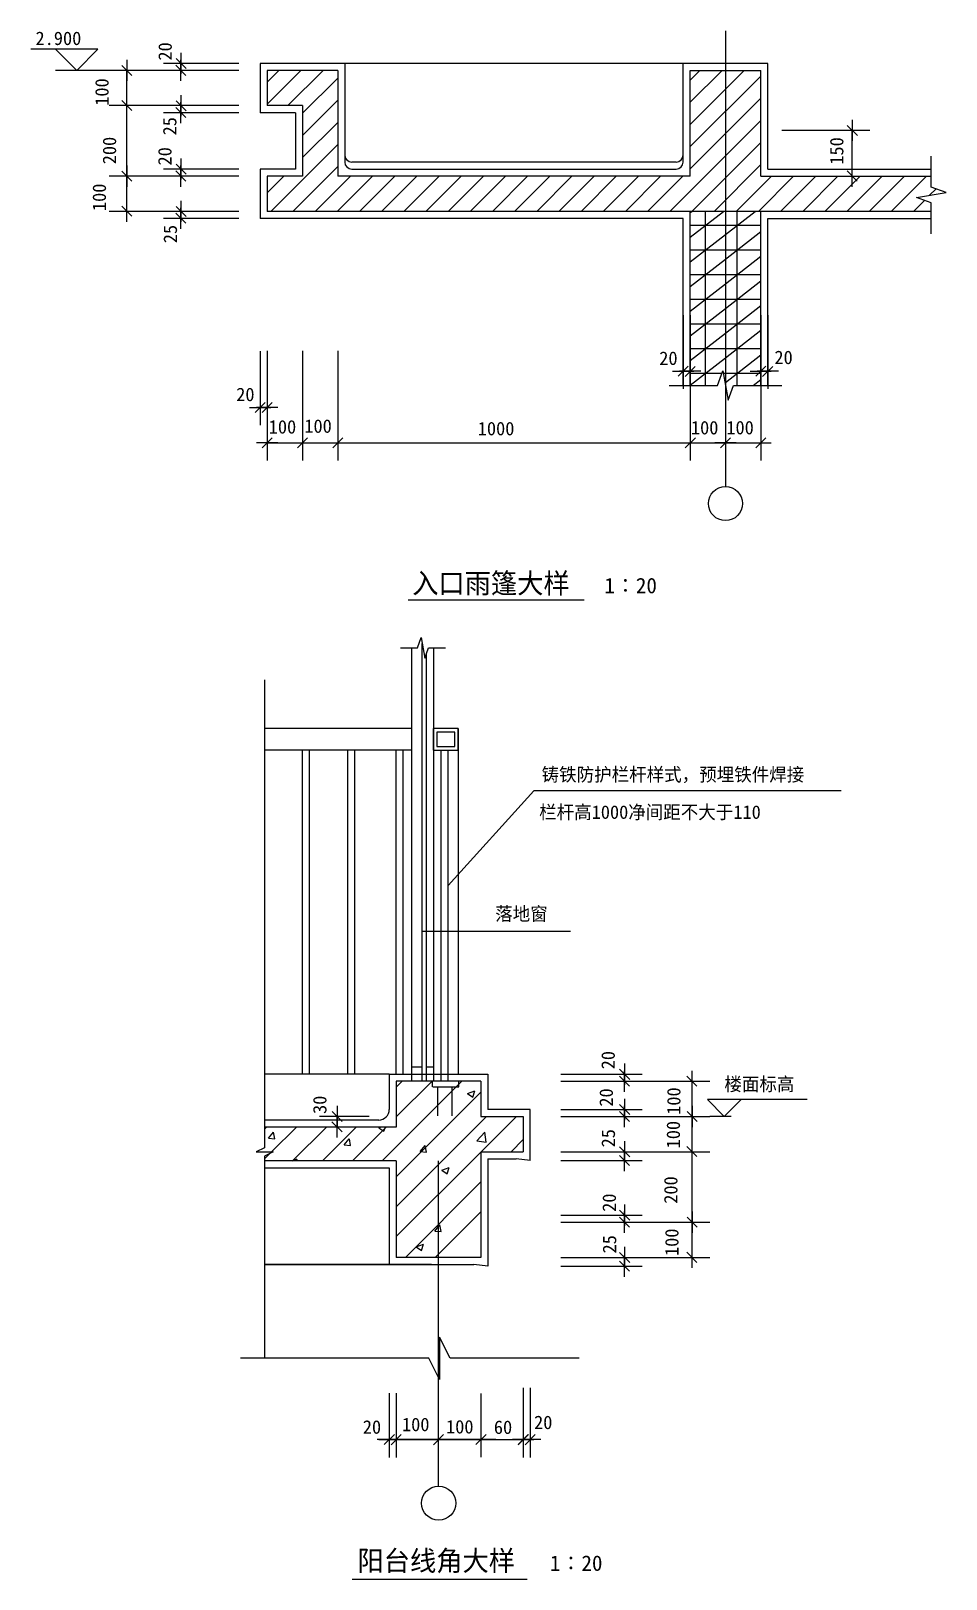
# Model space of a CAD drawing. Header units: metres. Extents: x 146492 to 159470, y 75479 to 97449.
import ezdxf

# ---------------------------------------------------------------- set-up
doc = ezdxf.new("R2010")
doc.units = ezdxf.units.M
for name, color, linetype in [('AXIS', 3, 'Continuous'), ('DOTE', 1, 'Continuous'), ('PUB_DIM', 3, 'Continuous'), ('PUB_TEXT', 7, 'Continuous'), ('STAIR', 2, 'Continuous'), ('WALL', 4, 'Continuous'), ('灰度', 253, 'Continuous')]:
    doc.layers.add(name, color=color, linetype=linetype)

# ---------------------------------------------------------------- blocks, each defined once
blk = doc.blocks.new('_DIMX')
at = {"color": 5}
blk.add_line((-150, 0), (150, 0), dxfattribs=at)
at = {"color": 1}
blk.add_lwpolyline([(-70, -70), (72.73, 72.73)], dxfattribs=at)

msp = doc.modelspace()

# ---------------------------------------------------------------- hatches: boundary and pattern name
at = {"layer": '灰度'}
h = msp.add_hatch(dxfattribs=at)
h.set_pattern_fill('钢筋混凝土,_O', scale=70)
h.set_pattern_definition([(45, (0, 0), (-157.15448, 157.15448), [])])
h.paths.add_polyline_path([(150842, 95389.19), (150842, 96889.19), (149842, 96889.19), (149842, 96389.19), (150342, 96389.19), (150342, 95389.19), (149842, 95389.19), (149842, 94889.19), (156342, 94889.19), (156342, 96889.19), (155842, 96889.19), (155842, 95389.19)])
h.paths.add_polyline_path([(159259.7, 94889.19), (159259.7, 95007.94), (159049.7, 95084.38), (159469.7, 95158.43), (159259.7, 95232.94), (159259.7, 95389.19), (156842, 95389.19), (156842, 96889.19), (156342, 96889.19), (156342, 94889.19)])

# ---------------------------------------------------------------- linework, layer by layer
for p, q in [((151840.3, 89375.31), (154335.57, 89375.15)), ((151892.37, 87547.52), (149804.65, 87547.52)), ((151892.37, 87243.06), (149804.65, 87243.06)), ((152408.19, 85320.14), (153626.24, 86663.12)), ((157984.71, 86663.12), (153626.24, 86663.12)), ((151573.55, 82643.32), (151573.55, 82143.32)), ((151573.55, 82643.32), (152973.55, 82643.32)), ((152973.55, 82643.32), (152973.55, 82143.32)), ((151423.55, 81993.32), (149804.65, 81993.32)), ((153573.55, 82143.32), (152973.55, 82143.32)), ((153573.55, 81418.32), (153573.55, 82143.32)), ((149804.65, 81313.27), (151573.55, 81313.27)), ((151573.55, 81313.27), (151573.55, 79943.32)), ((152973.55, 81443.32), (152973.55, 79918.32)), ((152973.55, 81443.32), (153373.55, 81443.32)), ((153573.55, 81418.32), (153373.55, 81443.32)), ((149804.65, 79943.32), (152773.55, 79943.32)), ((152973.55, 79918.32), (152773.55, 79943.32)), ((152285.02, 78912.37), (152285.02, 78312.37)), ((152435.02, 78612.37), (152285.02, 78912.37)), ((152135.02, 78612.37), (149463.93, 78612.37)), ((152285.02, 78312.37), (152135.02, 78612.37)), ((154265.68, 78612.37), (152435.02, 78612.37)), ((151573.55, 78115.7), (151573.55, 77205.78)), ((151673.55, 78115.7), (151673.55, 77205.78)), ((152873.54, 78110.18), (152873.54, 77208.25)), ((153082.69, 77458.25), (151400.35, 77458.25)), ((151673.54, 77458.25), (152273.79, 77458.25)), ((151973.55, 77458.25), (151673.55, 77458.25)), ((152273.79, 77458.25), (152873.54, 77458.25)), ((152573.55, 77458.25), (152873.55, 77458.25)), ((153173.54, 77458.25), (153473.54, 77458.25))]:
    msp.add_line(p, q)
for points in [[(152197.77, 87243.06), (152552.05, 87243.06), (152552.05, 87547.52), (152197.77, 87547.52)], [(152247.77, 87293.06), (152502.05, 87293.06), (152502.05, 87497.52), (152247.77, 87497.52)]]:
    msp.add_lwpolyline(points, close=True)
for centre in [(156341.8, 90741.97), (152273.85, 76555.66)]:
    msp.add_circle(centre, 242)
msp.add_arc((151423.55, 82143.32), 150, 270, 0)
at = {"layer": 'AXIS'}
for p, q in [((149742, 96989.19), (149742, 96289.19)), ((156942, 96989.19), (149742, 96989.19)), ((150942, 96989.19), (150942, 95589.19)), ((155742, 95589.19), (155742, 96989.19)), ((156942, 95489.19), (156942, 96989.19)), ((150242, 96289.19), (149742, 96289.19)), ((150242, 96289.19), (150242, 95489.19)), ((155642, 95589.19), (151042, 95589.19)), ((149742, 95489.19), (149742, 94789.19)), ((150242, 95489.19), (149742, 95489.19)), ((151042, 95489.19), (155642, 95489.19)), ((156942, 95489.19), (159259.7, 95489.19)), ((155742, 94789.19), (149742, 94789.19)), ((155742, 92417.75), (155742, 94789.19)), ((156942, 94789.19), (159259.7, 94789.19)), ((156942, 92417.75), (156942, 94789.19)), ((156342, 94411.77), (156342, 90983.99)), ((152552.05, 87547.52), (152552.05, 82643.32)), ((150341.11, 82643.32), (150341.11, 87243.06)), ((150441.11, 82643.32), (150441.11, 87243.06)), ((150984.9, 82643.32), (150984.9, 87243.06)), ((151084.9, 82643.32), (151084.9, 87243.06)), ((151672.62, 82643.32), (151672.62, 87243.06)), ((151772.62, 82643.32), (151772.62, 87243.06)), ((152311.11, 82543.32), (152311.11, 87243.06)), ((152411.11, 82543.32), (152411.11, 87243.06)), ((152184.41, 82463.32), (152184.41, 82543.32)), ((152189.64, 82463.32), (152559.98, 82463.32)), ((152258.9, 82463.32), (152258.9, 82051.5)), ((152461.16, 82463.32), (152461.16, 82051.5)), ((152559.98, 82463.32), (152559.98, 82543.32))]:
    msp.add_line(p, q, dxfattribs=at)
for centre, start, end in [((151042, 95689.19), 180, 270), ((151042, 95589.19), 180, 270), ((155642, 95689.19, 7491.55), 270, 0), ((155642, 95589.19, 7491.55), 270, 0)]:
    msp.add_arc(centre, 100, start, end, dxfattribs=at)
at = {"layer": 'DOTE'}
for p, q in [((156342, 97449.04), (156342, 92423.2)), ((152273.55, 76797.72), (152273.55, 81413.94)), ((151049.47, 75478.91), (153528.95, 75478.91))]:
    msp.add_line(p, q, dxfattribs=at)
at = {"layer": 'PUB_DIM'}
for p, q in [((147440.43, 97189.19), (146492.23, 97189.19)), ((147140.43, 96889.19), (146840.43, 97189.19)), ((147140.43, 96889.19), (147440.43, 97189.19)), ((147773.1, 96889.19), (146840.43, 96889.19)), ((148759.56, 96889.19), (147601.87, 96889.19)), ((147851.87, 96890.19), (147851.87, 96891.19)), ((147851.87, 96389.19), (147851.87, 96889.19)), ((149442, 96989.19), (148369.85, 96989.19)), ((149442, 96889.19), (148369.85, 96889.19)), ((148619.85, 96990.19), (148619.85, 96991.19)), ((148619.85, 96889.19), (148619.85, 96989.19)), ((148619.85, 96888.19), (148619.85, 96887.19)), ((148759.56, 96389.19), (147601.87, 96389.19)), ((148759.56, 96389.19), (147601.87, 96389.19)), ((147851.87, 96388.19), (147851.87, 96387.19)), ((147851.87, 95390.19), (147851.87, 96388.19)), ((149442, 96389.19), (148369.85, 96389.19)), ((149442, 96289.19), (148369.85, 96289.19)), ((148619.85, 96390.19), (148619.85, 96391.19)), ((148619.85, 96289.19), (148619.85, 96389.19)), ((148619.85, 96288.19), (148619.85, 96287.19)), ((157142, 96039.19), (158389.82, 96039.19)), ((158139.82, 96040.19), (158139.82, 96041.19)), ((158139.82, 95389.19), (158139.82, 96039.19)), ((148759.56, 95389.19), (147601.87, 95389.19)), ((148759.56, 95389.19), (147601.87, 95389.19)), ((147851.87, 95390.19), (147851.87, 95391.19)), ((147851.87, 94889.19), (147851.87, 95389.19)), ((149442, 95489.19), (148369.85, 95489.19)), ((149442, 95389.19), (148369.85, 95389.19)), ((148619.85, 95490.19), (148619.85, 95491.19)), ((148619.85, 95389.19), (148619.85, 95489.19)), ((148619.85, 95388.19), (148619.85, 95387.19)), ((157142, 95389.19), (158389.82, 95389.19)), ((158139.82, 95388.19), (158139.82, 95387.19)), ((148759.56, 94889.19), (147601.87, 94889.19)), ((147851.87, 94888.19), (147851.87, 94887.19)), ((149442, 94889.19), (148369.85, 94889.19)), ((149442, 94789.19), (148369.85, 94789.19)), ((148619.85, 94890.19), (148619.85, 94891.19)), ((148619.85, 94789.19), (148619.85, 94889.19)), ((148619.85, 94788.19), (148619.85, 94787.19)), ((155742, 93416.36), (155742, 92369.27)), ((155842, 93416.36), (155842, 92369.27)), ((156842, 93416.36), (156842, 92369.27)), ((156942, 93416.36), (156942, 92369.27)), ((149742, 92902.85), (149742, 91855.76)), ((149842, 92907.31), (149842, 91353.33)), ((149842, 92902.85), (149842, 91855.76)), ((150342, 92907.31), (150342, 91353.33)), ((150342, 92907.31), (150342, 91353.33)), ((150842, 92907.31), (150842, 91353.33)), ((150842, 92907.31), (150842, 91353.33)), ((155842, 92907.31), (155842, 91353.33)), ((155842, 92907.31), (155842, 91353.33)), ((156342, 92907.31), (156342, 91353.33)), ((156342, 92907.31), (156342, 91353.33)), ((156842, 92907.31), (156842, 91353.33)), ((155741, 92619.27), (155740, 92619.27)), ((155742, 92619.27), (155842, 92619.27)), ((155843, 92619.27), (155844, 92619.27)), ((156841, 92619.27), (156840, 92619.27)), ((156842, 92619.27), (156942, 92619.27)), ((156943, 92619.27), (156944, 92619.27)), ((149741, 92105.76), (149740, 92105.76)), ((149742, 92105.76), (149842, 92105.76)), ((149843, 92105.76), (149844, 92105.76)), ((149843, 91603.33), (150341, 91603.33)), ((150343, 91603.33), (150841, 91603.33)), ((150843, 91603.33), (155841, 91603.33)), ((155841, 91603.33), (155840, 91603.33)), ((155842, 91603.33), (156342, 91603.33)), ((156343, 91603.33), (156344, 91603.33)), ((156343, 91603.33), (156841, 91603.33)), ((149804.65, 88240.4), (149804.65, 81600.56)), ((151573.55, 82643.32), (149804.65, 82643.32)), ((154007, 82643.32), (155161.14, 82643.32)), ((154911.14, 82645.32), (154911.14, 82644.32)), ((154911.14, 82643.32), (154911.14, 82543.32)), ((154007, 82543.32), (155161.14, 82543.32)), ((154455.98, 82543.32), (156117.77, 82543.32)), ((154911.14, 82542.32), (154911.14, 82541.32)), ((155867.77, 82044.32), (155867.77, 82542.32)), ((156325.19, 82043.32), (156085.19, 82283.32)), ((157499.78, 82283.32), (156085.19, 82283.32)), ((156565.19, 82283.32), (156325.19, 82043.32)), ((151290.69, 82043.32), (150583.82, 82043.32)), ((150833.82, 82044.32), (150833.82, 82045.32)), ((150833.82, 82043.32), (150833.82, 81893.32)), ((154007, 82143.33), (155161.14, 82143.33)), ((154007, 82043.33), (155161.14, 82043.33)), ((154455.98, 82043.32), (156117.77, 82043.32)), ((154455.98, 82043.32), (156117.77, 82043.32)), ((154911.14, 82145.33), (154911.14, 82144.33)), ((154911.14, 82143.33), (154911.14, 82043.33)), ((154911.14, 82042.33), (154911.14, 82041.33)), ((155867.77, 82044.32), (155867.77, 82045.32)), ((155867.77, 81543.32), (155867.77, 82043.32)), ((156420.83, 82043.32), (156117.77, 82043.32)), ((151290.69, 81893.32), (150583.82, 81893.32)), ((150833.82, 81892.32), (150833.82, 81891.32)), ((149804.65, 81600.56), (149684.65, 81540.56)), ((149684.65, 81540.56), (149924.65, 81540.56)), ((149924.65, 81540.56), (149804.65, 81480.56)), ((154007, 81543.32), (155161.14, 81543.32)), ((154455.98, 81543.32), (156117.77, 81543.32)), ((154455.98, 81543.32), (156117.77, 81543.32)), ((154911.14, 81545.32), (154911.14, 81544.32)), ((154911.14, 81543.32), (154911.14, 81418.32)), ((155867.77, 80544.32), (155867.77, 81542.32)), ((155867.77, 81542.32), (155867.77, 81541.32)), ((149804.65, 81480.56), (149804.65, 78612.37)), ((154007, 81418.32), (155161.14, 81418.32)), ((154911.14, 81417.32), (154911.14, 81416.32)), ((154007, 80643.33), (155161.14, 80643.33)), ((154911.14, 80645.33), (154911.14, 80644.33)), ((154911.14, 80643.33), (154911.14, 80543.33)), ((154007, 80543.33), (155161.14, 80543.33)), ((154455.98, 80543.32), (156117.77, 80543.32)), ((154455.98, 80543.32), (156117.77, 80543.32)), ((154911.14, 80542.33), (154911.14, 80541.33)), ((155867.77, 80544.32), (155867.77, 80545.32)), ((155867.77, 80043.32), (155867.77, 80543.32)), ((154007, 80043.32), (155161.14, 80043.32)), ((154455.98, 80043.32), (156117.77, 80043.32)), ((154911.14, 80045.32), (154911.14, 80044.32)), ((154911.14, 80043.32), (154911.14, 79918.32)), ((155867.77, 80042.32), (155867.77, 80041.32)), ((152173.55, 79943.32), (149804.65, 79943.32)), ((154007, 79918.32), (155161.14, 79918.32)), ((154911.14, 79917.32), (154911.14, 79916.32)), ((152873.54, 78110.18), (152873.54, 77208.25)), ((153473.54, 78110.18), (153473.54, 77208.25)), ((153473.55, 78191.69), (153473.55, 77205.78)), ((153573.55, 78191.69), (153573.55, 77205.78)), ((152872.54, 77458.25), (152871.54, 77458.25)), ((152873.54, 77458.25), (153473.54, 77458.25)), ((153473.55, 77458.25), (153574.18, 77458.3)), ((153474.54, 77458.25), (153475.54, 77458.25)), ((153574.55, 77455.78), (153575.55, 77455.78))]:
    msp.add_line(p, q, dxfattribs=at)
for points in [[(159259.7, 94570.44), (159259.7, 95007.94), (159049.7, 95084.38), (159469.7, 95158.43), (159259.7, 95232.94), (159259.7, 95670.44)], [(155542, 92417.75), (156229.5, 92417.75), (156305.93, 92627.75), (156379.99, 92207.75), (156454.5, 92417.75), (157142, 92417.75)], [(151732.39, 88692.55), (151972.72, 88692.55), (152026.22, 88839.55), (152078.06, 88545.55), (152130.22, 88692.55), (152370.55, 88692.55)]]:
    msp.add_lwpolyline(points, dxfattribs=at)
at = {"layer": 'PUB_TEXT'}
msp.add_line((152273.76, 77198.17), (152273.76, 77579.35), dxfattribs=at)
at = {"layer": 'STAIR'}
for p, q in [((151474.92, 81413.27), (152604.98, 82543.32)), ((151673.55, 82036.16), (152180.71, 82543.32)), ((151673.55, 82460.42), (151756.45, 82543.32)), ((152684.31, 82368.08), (152789.34, 82408.4)), ((152758.98, 82317.85), (152789.4, 82408.49)), ((151673.55, 81187.63), (152873.55, 82387.63)), ((152684.31, 82368.08), (152758.93, 82317.76)), ((151673.55, 80763.37), (152953.5, 82043.32)), ((152877.77, 81543.32), (153377.77, 82043.32)), ((149804.65, 81864.32), (149833.66, 81893.32)), ((149859.01, 81734.55), (149931.32, 81820.73)), ((149859.01, 81734.55), (149948.67, 81726.71)), ((149905.15, 81540.56), (150257.92, 81893.32)), ((149948.73, 81726.8), (149931.38, 81820.82)), ((150202.13, 81413.27), (150682.18, 81893.32)), ((150626.4, 81413.27), (151106.45, 81893.32)), ((151050.66, 81413.27), (151530.71, 81893.32)), ((151423.98, 81884.29), (151447.52, 81893.32)), ((151423.98, 81884.29), (151498.59, 81833.96)), ((151498.65, 81834.05), (151518.54, 81893.32)), ((152814.13, 81698.43), (152930.97, 81820.2)), ((152947.6, 81677.81), (152931.03, 81820.26)), ((149804.65, 81440.06), (149885.65, 81521.06)), ((150934.9, 81640.42), (151007.21, 81726.6)), ((150934.9, 81640.42), (151024.56, 81632.58)), ((151024.62, 81632.67), (151007.27, 81726.69)), ((151673.55, 80339.1), (152873.55, 81539.1)), ((152010.79, 81546.29), (152083.1, 81632.47)), ((152010.79, 81546.29), (152100.45, 81538.45)), ((152100.51, 81538.54), (152083.16, 81632.57)), ((152814.13, 81698.43), (152947.54, 81677.74)), ((153302.03, 81543.32), (153473.55, 81714.84)), ((150196.94, 81413.27), (150268.67, 81440.81)), ((150259.46, 81413.27), (150268.73, 81440.9)), ((152319.34, 81280.36), (152424.37, 81320.67)), ((152394.01, 81230.12), (152424.43, 81320.76)), ((151802.03, 80043.32), (152873.55, 81114.84)), ((152319.34, 81280.36), (152393.95, 81230.03)), ((152226.3, 80043.32), (152873.55, 80690.57)), ((152218.92, 80418.01), (152291.23, 80504.19)), ((152218.92, 80418.01), (152308.57, 80410.16)), ((152308.63, 80410.25), (152291.29, 80504.28)), ((151954.37, 80192.63), (152059.39, 80232.95)), ((151954.37, 80192.63), (152028.98, 80142.31)), ((152029.04, 80142.4), (152059.45, 80233.04))]:
    msp.add_line(p, q, dxfattribs=at)
at = {"layer": 'WALL'}
for p, q in [((149842, 96889.19), (149842, 96389.19)), ((150842, 96889.19), (149842, 96889.19)), ((150842, 96889.19), (150842, 95389.19)), ((155842, 96889.19), (156842, 96889.19)), ((155842, 95389.19), (155842, 96889.19)), ((156842, 95389.19), (156842, 96889.19)), ((150342, 96389.19), (149842, 96389.19)), ((150342, 96389.19), (150342, 95389.19)), ((149842, 95389.19), (149842, 94889.19)), ((150342, 95389.19), (149842, 95389.19)), ((155842, 95389.19), (150842, 95389.19)), ((156842, 95389.19), (159259.7, 95389.19)), ((159259.7, 94889.19), (149842, 94889.19)), ((155842, 92417.75), (155842, 94889.19)), ((156842, 92417.75), (156842, 94889.19)), ((151673.55, 82543.32), (151673.55, 81893.32)), ((152873.55, 82543.32), (151673.55, 82543.32)), ((152873.55, 82543.32), (152873.55, 82043.32)), ((152873.55, 82043.32), (153473.55, 82043.32)), ((153473.55, 82043.32), (153473.55, 81543.32)), ((151673.55, 81893.32), (149804.65, 81893.32)), ((152873.55, 81543.32), (153473.55, 81543.32)), ((152873.55, 81543.32), (152873.55, 80043.32)), ((151673.55, 81413.27), (149804.65, 81413.27)), ((151673.55, 81413.27), (151673.55, 80043.32)), ((152873.55, 80043.32), (151673.55, 80043.32))]:
    msp.add_line(p, q, dxfattribs=at)
at = {"layer": '灰度'}
for p, q in [((156058.51, 96889.19), (156058.51, 96889.19)), ((156183.99, 96889.19), (156183.99, 96889.19)), ((156508.51, 96889.19), (156508.51, 96889.19)), ((156633.99, 96889.19), (156633.99, 96889.19)), ((155842, 94873.2), (155862.56, 94889.19)), ((155842, 94523.2), (156312.56, 94889.19)), ((155842, 94691.63), (156342, 94691.63)), ((156058.51, 92417.75), (156058.51, 94889.19)), ((156342, 94562.09), (156762.56, 94889.19)), ((156342, 94691.63), (156842, 94691.63)), ((156508.51, 92417.75), (156508.51, 94889.19)), ((155842, 94173.2), (156342, 94562.09)), ((156342, 94212.09), (156842, 94600.98)), ((155842, 94341.63), (156342, 94341.63)), ((156342, 94341.63), (156842, 94341.63)), ((155842, 93823.2), (156342, 94212.09)), ((156342, 93862.09), (156842, 94250.98)), ((155842, 93991.63), (156342, 93991.63)), ((155842, 93473.2), (156342, 93862.09)), ((156342, 93991.63), (156842, 93991.63)), ((156342, 93512.09), (156842, 93900.98)), ((155842, 93641.63), (156342, 93641.63)), ((156342, 93641.63), (156842, 93641.63)), ((155842, 93123.2), (156342, 93512.09)), ((156342, 93162.09), (156842, 93550.98)), ((155842, 93291.63), (156342, 93291.63)), ((155842, 92773.2), (156342, 93162.09)), ((156342, 93291.63), (156842, 93291.63)), ((156342, 92812.09), (156842, 93200.98)), ((155842, 92941.63), (156342, 92941.63)), ((156342, 92941.63), (156842, 92941.63)), ((155842, 92423.2), (156342, 92812.09)), ((156342, 92462.09), (156842, 92850.98)), ((155842, 92591.63), (156292.78, 92591.63)), ((156312.3, 92591.63), (156342, 92591.63)), ((156342, 92591.63), (156842, 92591.63)), ((156734.98, 92417.75), (156842, 92500.98)), ((156335.97, 92457.4), (156342, 92462.09)), ((156374.01, 92241.63), (156392.01, 92241.63)), ((151892.37, 82543.32), (151892.37, 88692.55)), ((152040.78, 82543.32), (152040.78, 88756.98)), ((152100.78, 82543.32), (152100.78, 88609.58)), ((152204.02, 82543.32), (152204.02, 88692.55)), ((152040.78, 84672.24), (154145.63, 84672.24)), ((151892.37, 82748.67), (152040.78, 82748.67)), ((152100.78, 82748.67), (152204.02, 82748.67))]:
    msp.add_line(p, q, dxfattribs=at)

# ---------------------------------------------------------------- block references
at = {"layer": 'PUB_DIM'}
for p, rotation in [((148619.85, 96989.19), 270), ((147851.87, 96889.19), 270), ((148619.85, 96889.19), 90), ((147851.87, 96389.19), 90), ((148619.85, 96389.19), 270), ((148619.85, 96289.19), 90), ((158139.82, 96039.19), 270), ((148619.85, 95489.19), 270), ((147851.87, 95389.19), 270), ((148619.85, 95389.19), 90), ((158139.82, 95389.19), 90), ((147851.87, 94889.19), 90), ((148619.85, 94789.19), 90), ((148619.85, 94889.19), 270), ((155842, 92619.27), 180), ((156942, 92619.27), 180), ((149842, 92105.76), 180), ((149842, 91603.33), 180), ((156342, 91603.33), 180), ((154911.14, 82543.32), 90), ((154911.14, 82643.32), 270), ((155867.77, 82543.32), 90), ((150833.82, 82043.32), 270), ((154911.14, 82043.33), 90), ((154911.14, 82143.33), 270), ((155867.77, 82043.32), 270), ((150833.82, 81893.32), 90), ((154911.14, 81418.32), 90), ((154911.14, 81543.32), 270), ((155867.77, 81543.32), 90), ((154911.14, 80543.33), 90), ((154911.14, 80643.33), 270), ((155867.77, 80543.32), 270), ((154911.14, 80043.32), 270), ((155867.77, 80043.32), 90), ((154911.14, 79918.32), 90), ((151673.54, 77458.25), 180), ((152273.79, 77458.25), 180), ((153473.54, 77458.25), 180), ((153574.18, 77458.3), 180)]:
    msp.add_blockref('_DIMX', p, dxfattribs=dict(at, rotation=rotation))
for p in [(155742, 92619.27), (156842, 92619.27), (149742, 92105.76), (150342, 91603.33), (150842, 91603.33), (155842, 91603.33), (156842, 91603.33), (151573.54, 77458.25), (152873.54, 77458.25), (153473.55, 77458.25)]:
    msp.add_blockref('_DIMX', p, dxfattribs=at)

# ---------------------------------------------------------------- texts
for s, height, p in [('入口雨篷大样', 286.5, (151898.22, 89467.95)), ('1∶20', 219, (154624.6, 89469.01)), ('阳台线角大样', 286.5, (151122.37, 75595.5)), ('1∶20', 219, (153852.43, 75595.3))]:
    msp.add_text(s, height=height).set_placement(p)
at = {"layer": 'PUB_TEXT'}
for s, p in [('2.900', (146556.37, 97249.41)), ('20', (155402.74, 92708.91)), ('20', (157035.98, 92720.97)), ('20', (149402.74, 92195.4)), ('100', (149864.02, 91735.42)), ('100', (150368.84, 91745.87)), ('1000', (152828.4, 91710.79)), ('100', (155851.78, 91723.69)), ('100', (156354.03, 91724.44)), ('铸铁防护栏杆样式，预埋铁件焊接', (153734.33, 86801.24)), ('栏杆高1000净间距不大于110', (153698.9, 86267.65)), ('落地窗', (153075.86, 84824.56)), ('楼面标高', (156326.31, 82407.28)), ('20', (153627.01, 77606.65)), ('20', (151198.38, 77541.3)), ('100', (151754.08, 77577.31)), ('100', (152378.61, 77544.64)), ('60', (153057, 77538.2))]:
    msp.add_text(s, height=191, dxfattribs=at).set_placement(p)
for s, p in [('20', (148489.45, 97028.6)), ('100', (147593.34, 96387.4)), ('25', (148554.83, 95967.05)), ('200', (147700.14, 95557.11)), ('150', (158013.95, 95551.3)), ('20', (148485.37, 95540.14)), ('100', (147555.72, 94893.11)), ('25', (148563.23, 94437.01)), ('20', (154772.04, 82712.84)), ('20', (154745.25, 82183.06)), ('100', (155703.51, 82067.26)), ('30', (150682.95, 82078.93)), ('100', (155696.49, 81590.94)), ('25', (154774.79, 81605.38)), ('200', (155661.02, 80804.9)), ('20', (154788.16, 80690.27)), ('100', (155675.86, 80063.45)), ('25', (154792.12, 80099.87))]:
    msp.add_text(s, height=191, rotation=90, dxfattribs=at).set_placement(p)

doc.saveas('drawing.dxf')
